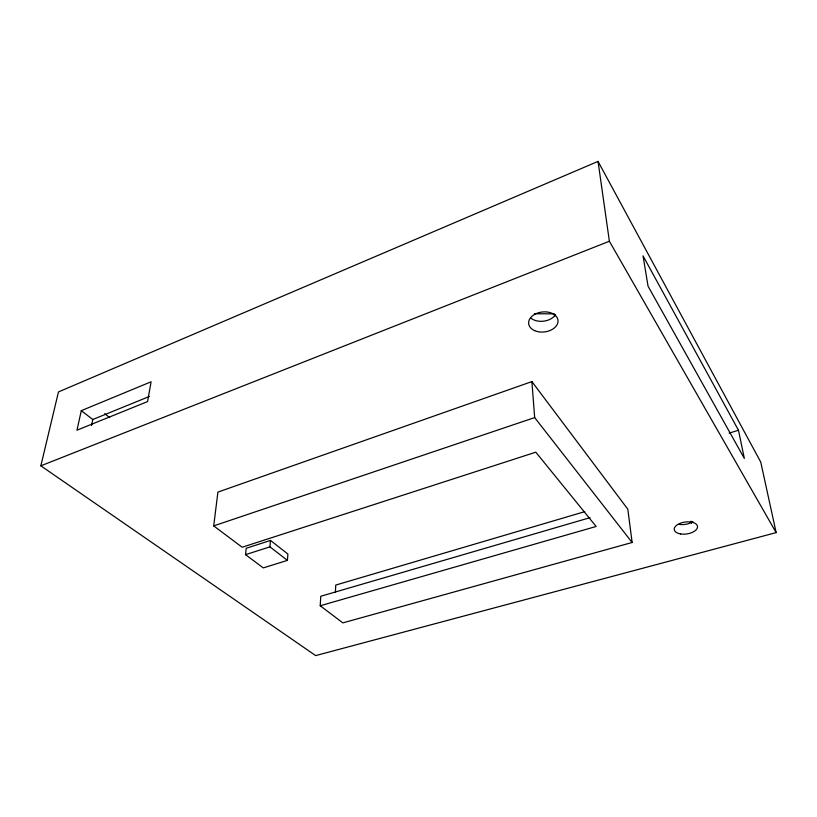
<?xml version="1.0" encoding="UTF-8"?>
<svg xmlns="http://www.w3.org/2000/svg" width="817" height="817" viewBox="0 0 817 817"><rect width="100%" height="100%" fill="white"/><g stroke="black" fill="none" stroke-linecap="round" stroke-linejoin="round"><path stroke-width="1.23" d="M335.399 592.345L335.756 585.064L584.706 511.677M320.223 605.754L596.144 526.465L535.799 452.189L242.159 547.247L213.707 525.893L217.904 492.1L531.898 381.59L627.813 509.195L632.133 542.488L342.844 622.881L320.223 605.754L320.764 596.267L590.119 517.641M287.41 560.38L287.901 554.038L270.498 540.435L246.193 548.278L245.539 554.661L263.288 567.907L287.41 560.38L269.927 546.849L245.539 554.661M269.927 546.849L270.498 540.435M91.535 425.565L92.811 419.499L149.317 396.48M81.281 410.665L76.982 430.181L147.581 401.576L151.104 381.784L81.281 410.665L92.811 419.499M40.85 465.823L58.467 391.935L598.034 161.398L760.75 462.095L776.15 532.613L315.679 655.602L40.85 465.823L609.38 241.24L598.034 161.398M213.707 525.893L534.665 417.589L632.133 542.488M729.121 433.122L738.466 430.253L744.338 458.429L648.055 286.216L643.04 255.864L738.466 430.253M534.379 313.748L553.109 313.84M104.688 413.708L109.713 417.62M609.38 241.24L776.15 532.613M691.08 521.123L691.488 523.523M554.365 313.84L554.6 316.332M531.898 381.59L534.665 417.589M555.489 314.8A14.655 10.08 -6.8 0 1 531.173 318.364M692.939 521.583A11.663 6.056 -8.1 0 1 679.193 524.412M534.645 330.65A14.767 10.039 -6.7 0 0 557.95 322.143A14.767 10.039 -6.7 0 0 537.382 313.125A14.767 10.039 -6.7 0 0 534.645 330.65M680.612 533.95A11.734 6.015 -8 0 0 697.514 526.475A11.734 6.015 -8 0 0 679.519 523.574A11.734 6.015 -8 0 0 680.612 533.95"/></g></svg>
